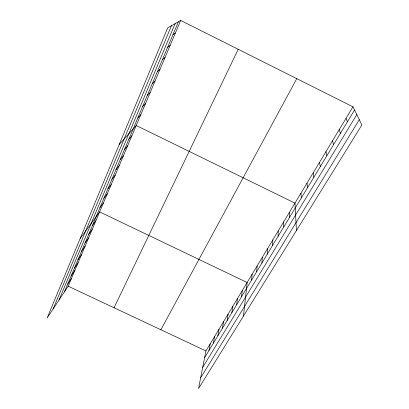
<?xml version="1.0" encoding="UTF-8"?>
<svg xmlns="http://www.w3.org/2000/svg" width="409" height="409" viewBox="0 0 409 409"><rect width="100%" height="100%" fill="white"/><g stroke="black" fill="none" stroke-linecap="round" stroke-linejoin="round"><path stroke-width="0.61" d="M278.125 236.249L278.202 230.947M272.619 245.339L272.803 239.909M267.215 254.27L267.496 248.718M261.898 263.048L262.281 257.373M256.678 271.678L257.154 265.891M251.54 280.16L252.108 274.26M243.483 316.029L247.148 282.496L99.638 211.898L80.184 238.452M241.53 296.699L242.271 290.594M236.647 304.766L237.471 298.565M231.842 312.696L232.747 306.402M227.118 320.503L228.099 314.117M222.47 328.182L223.524 321.714M217.895 335.738L219.025 329.189M213.396 343.171L214.592 336.546M208.963 350.493L210.226 343.79M352.967 106.831L205.931 350.922L198.544 388.55L361.883 124.95L352.967 106.831L180.706 20.45L167.695 27.843L47.117 318.028L68.17 286.203L180.706 20.45M53.109 308.969L171.468 25.695M58.973 300.104L175.108 23.63M64.387 291.929L178.416 21.749M114.05 307.757L238.212 49.285M160.885 329.756L296.776 78.656M204.602 357.696L354.537 110.026M202.7 367.374L356.806 114.638M200.645 377.85L359.301 119.699M67.689 284.097L71.447 278.463M71.048 276.136L74.775 270.605M74.458 268.053L78.16 262.619M77.93 259.833L81.596 254.5M81.452 251.484L85.087 246.259M85.041 242.987L88.635 237.88M88.681 234.357L92.24 229.362M92.388 225.574L95.91 220.702M99.99 207.562L103.426 202.946M103.891 198.319L107.281 193.84M107.858 188.917L111.202 184.582M111.897 179.352L115.19 175.159M116.008 169.612L119.249 165.579M120.195 159.699L123.38 155.824M124.454 149.607L127.582 145.895M128.789 139.331L131.862 135.793M119.254 144.423L136.217 125.507L294.971 203.109L296.438 230.564M137.843 117.874L140.788 114.709M142.572 106.672L145.446 103.712M147.393 95.256L150.195 92.5M152.306 83.61L155.037 81.074M157.322 71.733L159.97 69.423M162.434 59.612L165.001 57.541M167.654 47.25L170.129 45.425M172.981 34.632L175.364 33.063M68.17 286.203L205.931 350.922M346.014 118.375L347.415 121.79M339.194 129.694L340.436 133.319M332.507 140.793L333.596 144.622M325.953 151.678L326.888 155.701M319.521 162.358L320.308 166.565M313.207 172.833L313.856 177.22M307.016 183.114L307.532 187.675M300.937 193.206L301.321 197.93M289.281 212.552L289.424 217.583M283.693 221.831L283.723 227"/></g></svg>
